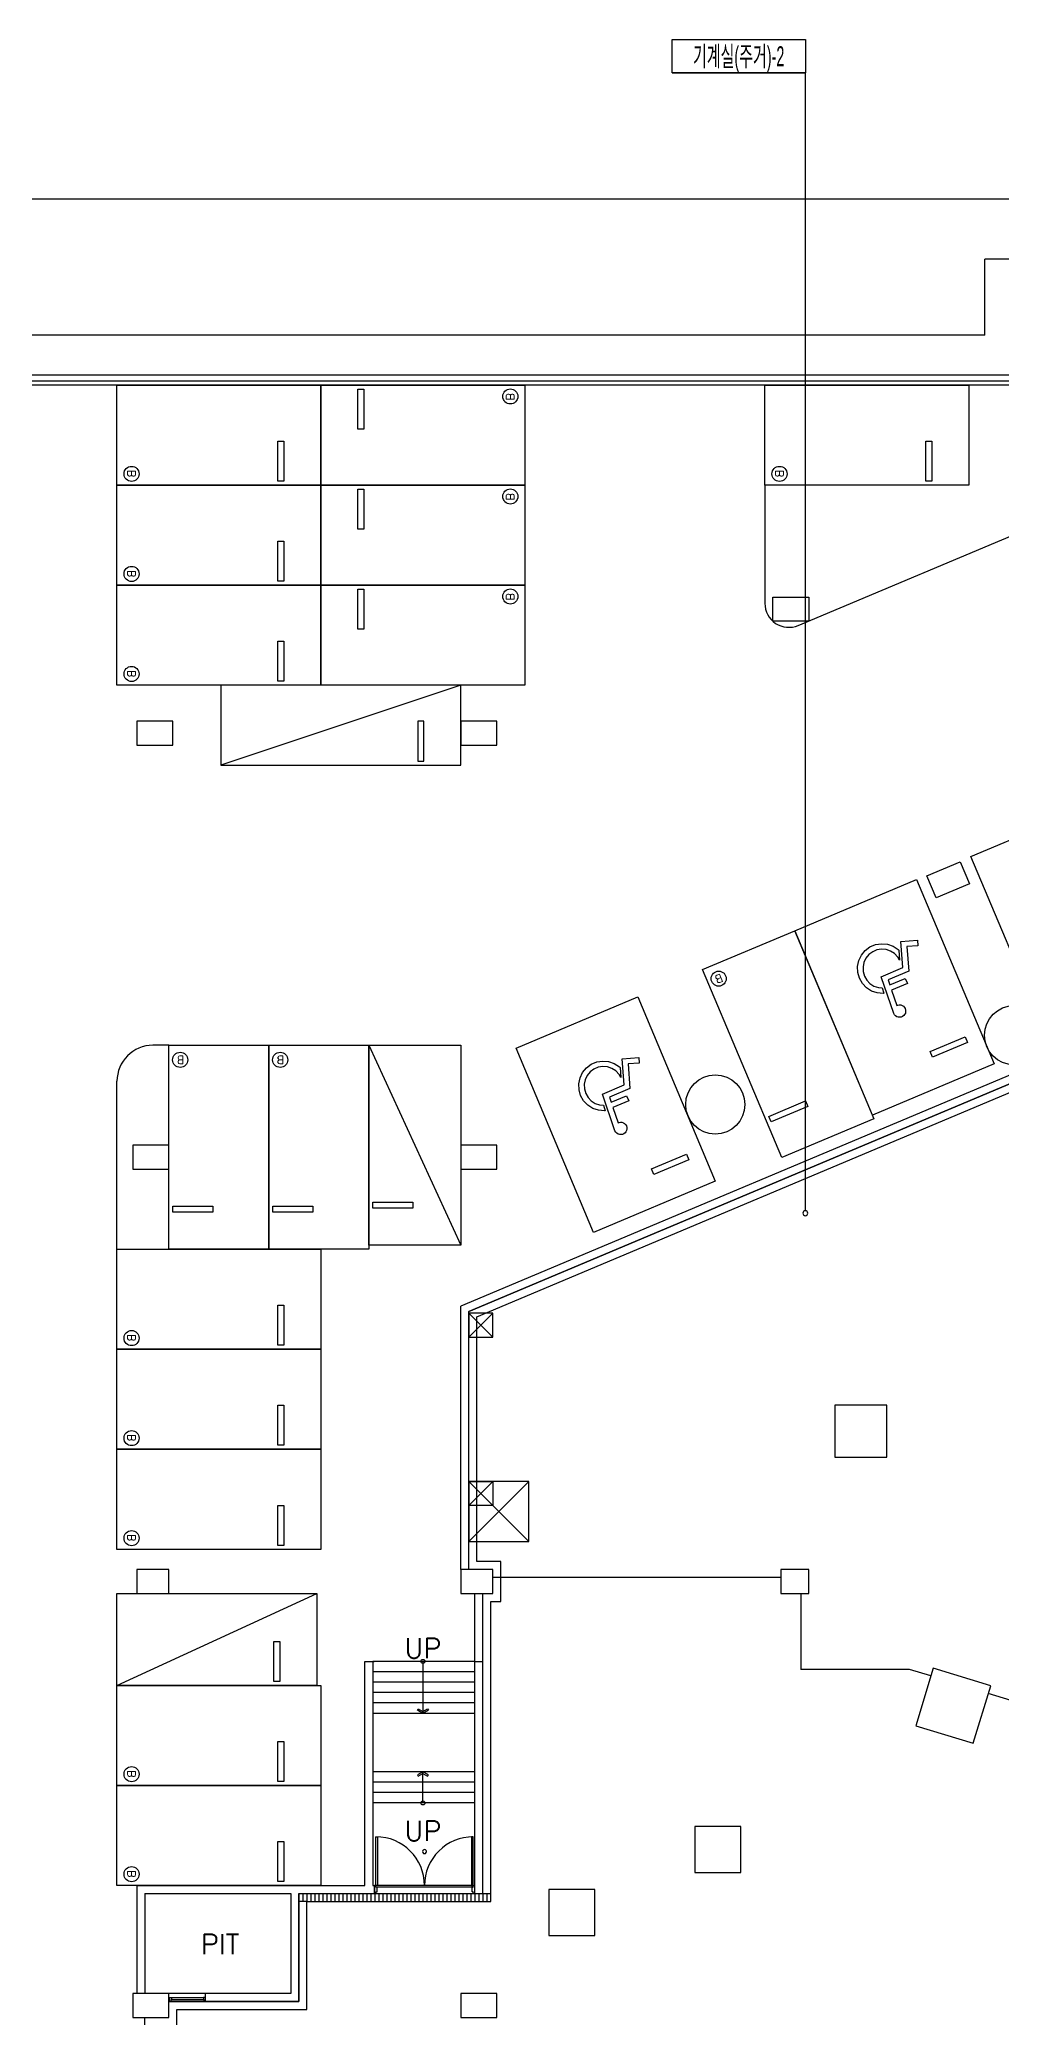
# Model space of a CAD drawing. Header units: millimetres. Extents: x -7614 to 421357, y 87385 to 341757.
# Drawn here: x 305285 to 329335, y 212827 to 262265 of the extents above; entities that cross this region are included whole.
import ezdxf
from ezdxf.enums import TextEntityAlignment as Align

# ---------------------------------------------------------------- set-up
doc = ezdxf.new("R2010")
doc.units = ezdxf.units.MM
doc.header["$LTSCALE"] = 600
doc.header["$MEASUREMENT"] = 0
for name, color, linetype in [('e-plan', 9, 'CONTINUOUS'), ('e-room-box', 7, 'CONTINUOUS'), ('e-text', 6, 'CONTINUOUS')]:
    doc.layers.add(name, color=color, linetype=linetype)
doc.styles.add('kiahn', font='romans.shx', dxfattribs={"bigfont": 'cadhs.shx'})
doc.styles.add('돋움', font='Dotum.ttf')

msp = doc.modelspace()

# ---------------------------------------------------------------- linework, layer by layer
at = {"layer": 'e-plan'}
for p, q in [((319923, 258277), (205278, 258281)), ((415110, 258277), (319923, 258277)), ((345920, 256777), (328920, 256777)), ((328920, 254877), (328920, 256777)), ((328920, 254877), (180670, 254877)), ((329920, 253877), (250970, 253877)), ((329770, 253727), (250970, 253727)), ((336569, 253627), (250970, 253627)), ((307220, 251127), (307220, 253627)), ((307220, 253627), (312320, 253627)), ((312320, 251127), (312320, 253627)), ((312320, 253627), (317420, 253627)), ((312320, 253627), (312320, 251127)), ((317420, 253627), (317420, 251127)), ((323420, 251127), (323420, 253627)), ((323420, 253627), (328520, 253627)), ((328520, 253627), (328520, 251127)), ((313245, 253527), (313395, 253527)), ((313245, 252527), (313245, 253527)), ((313395, 253527), (313395, 252527)), ((311245, 251227), (311245, 252227)), ((311245, 252227), (311395, 252227)), ((311395, 252227), (311395, 251227)), ((313395, 252527), (313245, 252527)), ((327445, 251227), (327445, 252227)), ((327445, 252227), (327595, 252227)), ((327595, 252227), (327595, 251227)), ((311395, 251227), (311245, 251227)), ((324253, 247620), (333566, 251539)), ((327595, 251227), (327445, 251227)), ((307220, 248627), (307220, 251127)), ((307220, 251127), (312320, 251127)), ((312320, 251127), (307220, 251127)), ((317420, 251127), (312320, 251127)), ((312320, 248627), (312320, 251127)), ((312320, 251127), (317420, 251127)), ((312320, 251127), (312320, 248627)), ((313245, 251027), (313395, 251027)), ((313245, 250027), (313245, 251027)), ((313395, 251027), (313395, 250027)), ((317420, 251127), (317420, 248627)), ((323420, 251127), (323420, 248173)), ((328520, 251127), (323420, 251127)), ((311245, 248727), (311245, 249727)), ((311245, 249727), (311395, 249727)), ((311395, 249727), (311395, 248727)), ((313395, 250027), (313245, 250027)), ((311395, 248727), (311245, 248727)), ((307220, 246127), (307220, 248627)), ((307220, 248627), (312320, 248627)), ((312320, 248627), (307220, 248627)), ((317420, 248627), (312320, 248627)), ((312320, 246127), (312320, 248627)), ((312320, 248627), (317420, 248627)), ((312320, 248627), (312320, 246127)), ((313245, 248527), (313395, 248527)), ((313245, 247527), (313245, 248527)), ((313395, 248527), (313395, 247527)), ((317420, 248627), (317420, 246127)), ((311245, 246227), (311245, 247227)), ((311245, 247227), (311395, 247227)), ((311395, 247227), (311395, 246227)), ((313395, 247527), (313245, 247527)), ((311395, 246227), (311245, 246227)), ((312320, 246127), (307220, 246127)), ((315820, 246127), (309820, 244127)), ((315820, 246127), (309820, 246127)), ((309820, 246127), (309820, 244127)), ((317420, 246127), (312320, 246127)), ((315820, 244127), (315820, 246127)), ((314895, 245227), (314745, 245227)), ((314745, 245227), (314745, 244227)), ((314895, 244227), (314895, 245227)), ((314745, 244227), (314895, 244227)), ((309820, 244127), (315820, 244127)), ((328573, 241843), (331615, 243123)), ((330513, 237235), (328573, 241843)), ((324168, 239989), (327209, 241269)), ((327209, 241269), (329149, 236661)), ((321864, 239019), (324168, 239989)), ((326107, 235381), (324168, 239989)), ((324168, 239989), (326146, 235289)), ((325767, 239243), (325832, 239378)), ((325832, 239378), (325927, 239494)), ((325948, 239304), (325898, 239199)), ((325927, 239494), (326047, 239584)), ((326022, 239394), (325948, 239304)), ((326116, 239464), (326022, 239394)), ((326047, 239584), (326185, 239642)), ((326223, 239509), (326116, 239464)), ((326185, 239642), (326334, 239665)), ((326339, 239527), (326223, 239509)), ((326334, 239665), (326483, 239652)), ((326455, 239517), (326339, 239527)), ((326565, 239480), (326455, 239517)), ((326483, 239652), (326625, 239604)), ((326664, 239417), (326565, 239480)), ((326625, 239604), (326752, 239524)), ((326744, 239332), (326664, 239417)), ((326787, 239258), (326744, 239332)), ((326752, 239524), (326768, 239507)), ((326768, 239507), (326787, 239258)), ((326821, 239722), (327234, 239753)), ((326871, 239068), (326821, 239722)), ((327245, 239615), (326969, 239594)), ((326969, 239594), (327016, 238979)), ((327234, 239753), (327245, 239615)), ((335609, 238931), (315820, 230602)), ((323842, 234319), (321864, 239019)), ((325736, 239096), (325767, 239243)), ((325741, 238946), (325736, 239096)), ((325783, 238802), (325741, 238946)), ((325857, 238672), (325783, 238802)), ((325898, 239199), (325874, 239084)), ((325874, 239084), (325878, 238968)), ((325878, 238968), (325910, 238856)), ((325910, 238856), (325968, 238754)), ((326329, 238840), (326871, 239068)), ((326641, 237921), (326329, 238840)), ((327016, 238979), (326501, 238762)), ((326544, 238637), (326931, 238799)), ((326931, 238799), (326984, 238672)), ((335620, 238718), (316020, 230470)), ((316020, 230470), (335620, 238718)), ((316220, 230337), (335631, 238506)), ((317199, 237056), (320241, 238336)), ((320241, 238336), (322180, 233728)), ((325960, 238563), (325857, 238672)), ((326087, 238483), (325960, 238563)), ((325968, 238754), (326048, 238670)), ((326048, 238670), (326147, 238607)), ((326229, 238434), (326087, 238483)), ((326147, 238607), (326257, 238570)), ((326378, 238422), (326229, 238434)), ((326257, 238570), (326350, 238562)), ((326350, 238562), (326397, 238425)), ((326397, 238425), (326378, 238422)), ((326501, 238762), (326544, 238637)), ((326984, 238672), (326589, 238505)), ((326589, 238505), (326719, 238121)), ((326659, 237888), (326641, 237921)), ((326685, 237861), (326659, 237888)), ((326717, 237841), (326685, 237861)), ((326752, 237829), (326717, 237841)), ((326719, 238121), (326742, 238131)), ((326742, 238131), (326779, 238137)), ((326790, 237826), (326752, 237829)), ((326779, 238137), (326816, 238134)), ((326827, 237832), (326790, 237826)), ((326816, 238134), (326852, 238121)), ((326861, 237846), (326827, 237832)), ((326852, 238121), (326883, 238101)), ((326891, 237869), (326861, 237846)), ((326883, 238101), (326909, 238074)), ((326915, 237898), (326891, 237869)), ((326909, 238074), (326928, 238042)), ((326932, 237931), (326915, 237898)), ((326928, 238042), (326938, 238006)), ((326939, 237968), (326932, 237931)), ((326938, 238006), (326939, 237968)), ((327555, 236968), (328430, 237337)), ((328430, 237337), (328489, 237199)), ((308520, 237127), (308120, 237127)), ((308520, 232027), (308520, 237127)), ((308520, 237127), (311020, 237127)), ((311020, 237127), (311020, 232027)), ((311020, 232027), (311020, 237127)), ((311020, 237127), (313520, 237127)), ((313520, 237127), (315820, 232127)), ((313520, 232127), (313520, 237127)), ((313520, 237127), (315820, 237127)), ((313520, 237127), (313520, 232027)), ((315820, 237127), (315820, 232127)), ((319138, 232448), (317199, 237056)), ((319852, 236789), (320265, 236820)), ((320265, 236820), (320276, 236683)), ((327613, 236830), (327555, 236968)), ((328489, 237199), (327613, 236830)), ((318798, 236310), (318863, 236445)), ((318863, 236445), (318958, 236561)), ((318979, 236371), (318929, 236266)), ((318958, 236561), (319078, 236651)), ((319053, 236461), (318979, 236371)), ((319147, 236531), (319053, 236461)), ((319078, 236651), (319217, 236709)), ((319255, 236576), (319147, 236531)), ((319217, 236709), (319365, 236732)), ((319370, 236594), (319255, 236576)), ((319365, 236732), (319514, 236720)), ((319486, 236584), (319370, 236594)), ((319596, 236547), (319486, 236584)), ((319514, 236720), (319656, 236671)), ((319695, 236484), (319596, 236547)), ((319656, 236671), (319783, 236591)), ((319775, 236399), (319695, 236484)), ((319818, 236325), (319775, 236399)), ((319783, 236591), (319799, 236574)), ((319799, 236574), (319818, 236325)), ((319902, 236135), (319852, 236789)), ((320276, 236683), (320000, 236661)), ((320000, 236661), (320047, 236046)), ((329149, 236661), (326107, 235381)), ((307220, 232027), (307220, 236227)), ((318767, 236163), (318798, 236310)), ((318773, 236013), (318767, 236163)), ((318814, 235869), (318773, 236013)), ((318888, 235739), (318814, 235869)), ((318929, 236266), (318905, 236152)), ((318905, 236152), (318909, 236035)), ((318909, 236035), (318941, 235923)), ((318941, 235923), (318999, 235822)), ((318999, 235822), (319079, 235737)), ((319360, 235907), (319902, 236135)), ((319672, 234988), (319360, 235907)), ((320047, 236046), (319533, 235829)), ((319533, 235829), (319575, 235704)), ((319575, 235704), (319962, 235866)), ((319962, 235866), (320015, 235739)), ((318992, 235630), (318888, 235739)), ((319118, 235550), (318992, 235630)), ((319079, 235737), (319178, 235674)), ((319260, 235501), (319118, 235550)), ((319178, 235674), (319288, 235637)), ((319409, 235489), (319260, 235501)), ((319288, 235637), (319382, 235629)), ((319382, 235629), (319428, 235492)), ((319428, 235492), (319409, 235489)), ((320015, 235739), (319620, 235572)), ((319620, 235572), (319750, 235188)), ((323517, 235348), (324439, 235736)), ((323575, 235210), (323517, 235348)), ((324497, 235598), (323575, 235210)), ((324439, 235736), (324497, 235598)), ((319691, 234955), (319672, 234988)), ((319716, 234928), (319691, 234955)), ((319748, 234908), (319716, 234928)), ((319784, 234896), (319748, 234908)), ((319750, 235188), (319773, 235198)), ((319773, 235198), (319810, 235204)), ((319821, 234893), (319784, 234896)), ((319810, 235204), (319847, 235201)), ((319858, 234899), (319821, 234893)), ((319847, 235201), (319883, 235189)), ((319893, 234913), (319858, 234899)), ((319883, 235189), (319914, 235168)), ((319923, 234936), (319893, 234913)), ((319914, 235168), (319940, 235141)), ((319946, 234965), (319923, 234936)), ((319940, 235141), (319959, 235109)), ((319963, 234998), (319946, 234965)), ((319959, 235109), (319969, 235073)), ((319970, 235035), (319963, 234998)), ((319969, 235073), (319970, 235035)), ((326146, 235289), (323842, 234319)), ((320586, 234035), (321462, 234404)), ((321462, 234404), (321520, 234266)), ((320644, 233897), (320586, 234035)), ((321520, 234266), (320644, 233897)), ((322180, 233728), (319138, 232448)), ((308620, 232952), (308620, 233102)), ((308620, 233102), (309620, 233102)), ((309620, 232952), (308620, 232952)), ((309620, 233102), (309620, 232952)), ((311120, 232952), (311120, 233102)), ((311120, 233102), (312120, 233102)), ((312120, 232952), (311120, 232952)), ((312120, 233102), (312120, 232952)), ((313620, 233052), (313620, 233202)), ((313620, 233202), (314620, 233202)), ((314620, 233052), (313620, 233052)), ((314620, 233202), (314620, 233052)), ((307220, 229527), (307220, 232027)), ((307220, 232027), (312320, 232027)), ((311020, 232027), (308520, 232027)), ((313520, 232027), (311020, 232027)), ((312320, 232027), (312320, 229527)), ((315820, 232127), (313520, 232127)), ((311245, 229627), (311245, 230627)), ((311245, 230627), (311395, 230627)), ((311395, 230627), (311395, 229627)), ((315820, 224027), (315820, 230602)), ((316020, 224027), (316020, 230470)), ((316020, 224027), (316020, 230470)), ((316220, 224227), (316220, 230337)), ((307220, 227027), (307220, 229527)), ((307220, 229527), (312320, 229527)), ((312320, 229527), (307220, 229527)), ((311395, 229627), (311245, 229627)), ((312320, 229527), (312320, 227027)), ((311245, 227127), (311245, 228127)), ((311245, 228127), (311395, 228127)), ((311395, 228127), (311395, 227127)), ((307220, 224527), (307220, 227027)), ((307220, 227027), (312320, 227027)), ((312320, 227027), (307220, 227027)), ((311395, 227127), (311245, 227127)), ((312320, 227027), (312320, 224527)), ((317520, 224727), (316020, 226227)), ((316020, 224727), (317520, 226227)), ((316020, 225627), (316620, 226227)), ((316620, 225627), (316020, 226227)), ((316020, 226227), (316620, 226227)), ((316020, 225627), (316020, 226227)), ((317520, 226227), (316020, 226227)), ((316020, 226227), (316020, 224727)), ((316620, 226227), (316620, 225627)), ((317520, 224727), (317520, 226227)), ((311245, 224627), (311245, 225627)), ((311245, 225627), (311395, 225627)), ((311395, 225627), (311395, 224627)), ((316620, 225627), (316020, 225627)), ((312320, 224527), (307220, 224527)), ((311395, 224627), (311245, 224627)), ((316020, 224727), (317520, 224727)), ((316620, 224027), (316020, 224027)), ((316820, 224227), (316220, 224227)), ((316620, 223427), (316620, 224027)), ((316820, 223227), (316820, 224227)), ((323820, 223827), (316620, 223827)), ((307220, 221127), (312220, 223427)), ((307220, 221127), (307220, 223427)), ((307220, 223427), (312220, 223427)), ((312220, 223427), (312220, 221127)), ((316170, 215927), (316170, 223427)), ((316370, 215927), (316370, 223427)), ((316370, 215927), (316370, 223427)), ((316370, 223427), (316620, 223427)), ((316570, 215727), (316570, 223227)), ((316570, 223227), (316820, 223227)), ((324320, 223427), (324320, 221527)), ((311145, 221227), (311145, 222227)), ((311145, 222227), (311295, 222227)), ((311295, 222227), (311295, 221227)), ((313420, 221727), (313650, 221727)), ((313420, 216127), (313420, 221727)), ((316170, 221727), (313620, 221727)), ((313620, 221727), (313620, 216127)), ((314870, 221727), (314870, 220427)), ((316170, 221727), (316370, 221727)), ((327036, 221527), (324320, 221527)), ((327573, 221362), (327036, 221527)), ((307220, 218627), (307220, 221127)), ((307220, 221127), (312320, 221127)), ((312220, 221127), (307220, 221127)), ((311295, 221227), (311145, 221227)), ((312320, 221127), (312320, 218627)), ((316170, 221467), (313620, 221467)), ((316170, 221207), (313620, 221207)), ((316170, 220947), (313620, 220947)), ((316170, 220687), (313620, 220687)), ((314731, 220504), (314754, 220538)), ((314870, 220427), (314731, 220504)), ((314754, 220538), (314870, 220471)), ((314870, 220471), (314987, 220538)), ((315006, 220504), (314870, 220427)), ((314987, 220538), (315006, 220504)), ((329771, 220690), (329007, 220924)), ((316170, 220427), (313620, 220427)), ((311245, 218727), (311245, 219727)), ((311245, 219727), (311395, 219727)), ((311395, 219727), (311395, 218727)), ((307220, 216127), (307220, 218627)), ((307220, 218627), (312320, 218627)), ((312320, 218627), (307220, 218627)), ((311395, 218727), (311245, 218727)), ((312320, 218627), (312320, 216127)), ((316170, 218967), (313620, 218967)), ((316170, 218707), (313620, 218707)), ((314870, 218967), (314731, 218889)), ((314731, 218889), (314754, 218856)), ((314754, 218856), (314870, 218922)), ((314870, 218187), (314870, 218967)), ((315006, 218889), (314870, 218967)), ((314870, 218922), (314987, 218856)), ((314987, 218856), (315006, 218889)), ((316170, 218447), (313620, 218447)), ((316170, 218187), (313620, 218187)), ((311245, 216227), (311245, 217227)), ((311245, 217227), (311395, 217227)), ((311395, 217227), (311395, 216227)), ((313695, 216127), (313695, 217342)), ((313695, 217342), (313735, 217342)), ((313735, 217342), (313735, 216127)), ((316126, 217342), (316086, 217342)), ((316086, 217342), (316086, 216127)), ((316126, 216127), (316126, 217342)), ((312320, 216127), (307220, 216127)), ((307720, 216127), (307720, 213427)), ((307720, 216127), (313420, 216127)), ((311395, 216227), (311245, 216227)), ((313620, 216127), (313650, 216127)), ((313650, 216127), (313650, 215927)), ((313695, 216127), (313660, 216127)), ((313660, 216127), (313660, 215927)), ((316126, 216127), (313695, 216127)), ((313695, 216087), (313695, 216127)), ((313735, 216127), (313695, 216127)), ((316126, 216087), (313695, 216087)), ((313723, 216087), (313695, 216087)), ((313723, 215967), (313723, 216087)), ((316086, 216127), (316126, 216127)), ((316098, 215967), (316098, 216087)), ((316098, 216087), (316126, 216087)), ((316126, 216087), (316126, 216127)), ((316126, 216127), (316160, 216127)), ((316160, 216127), (316160, 215927)), ((307920, 215927), (307920, 213427)), ((307920, 215927), (311570, 215927)), ((311570, 215927), (311570, 213427)), ((311770, 215927), (311770, 213227)), ((311770, 215927), (313650, 215927)), ((311770, 213227), (311770, 215927)), ((311770, 215927), (316370, 215927)), ((311970, 215727), (311770, 215727)), ((311870, 215927), (311870, 215727)), ((311970, 215927), (311970, 215727)), ((311970, 213027), (311970, 215727)), ((311970, 215727), (316570, 215727)), ((312070, 215927), (312070, 215727)), ((312170, 215927), (312170, 215727)), ((312270, 215927), (312270, 215727)), ((312370, 215927), (312370, 215727)), ((312470, 215927), (312470, 215727)), ((312570, 215927), (312570, 215727)), ((312670, 215927), (312670, 215727)), ((312770, 215927), (312770, 215727)), ((312870, 215927), (312870, 215727)), ((312970, 215927), (312970, 215727)), ((313070, 215927), (313070, 215727)), ((313170, 215927), (313170, 215727)), ((313270, 215927), (313270, 215727)), ((313370, 215927), (313370, 215727)), ((313470, 215927), (313470, 215727)), ((313570, 215927), (313570, 215727)), ((313660, 215927), (313695, 215927)), ((313670, 215927), (313670, 215727)), ((313695, 215927), (313695, 215967)), ((313695, 215967), (313723, 215967)), ((313770, 215927), (313770, 215727)), ((313870, 215927), (313870, 215727)), ((313970, 215927), (313970, 215727)), ((314070, 215927), (314070, 215727)), ((314170, 215927), (314170, 215727)), ((314270, 215927), (314270, 215727)), ((314370, 215927), (314370, 215727)), ((314470, 215927), (314470, 215727)), ((314570, 215927), (314570, 215727)), ((314670, 215927), (314670, 215727)), ((314770, 215927), (314770, 215727)), ((314870, 215927), (314870, 215727)), ((314970, 215927), (314970, 215727)), ((315070, 215927), (315070, 215727)), ((315170, 215927), (315170, 215727)), ((315270, 215927), (315270, 215727)), ((315370, 215927), (315370, 215727)), ((315470, 215927), (315470, 215727)), ((315570, 215927), (315570, 215727)), ((315670, 215927), (315670, 215727)), ((315770, 215927), (315770, 215727)), ((315870, 215927), (315870, 215727)), ((315970, 215927), (315970, 215727)), ((316070, 215927), (316070, 215727)), ((316126, 215967), (316098, 215967)), ((316126, 215927), (316126, 215967)), ((316160, 215927), (316126, 215927)), ((316170, 215927), (316170, 215727)), ((316270, 215927), (316270, 215727)), ((316370, 215927), (316370, 215727)), ((316370, 215927), (316570, 215927)), ((316470, 215927), (316470, 215727)), ((311570, 213427), (307920, 213427)), ((308520, 213227), (308520, 213427)), ((309440, 213427), (308520, 213427)), ((309440, 213427), (308520, 213427)), ((311770, 213227), (308520, 213227)), ((308520, 212827), (308520, 213227)), ((308520, 213227), (311770, 213227)), ((308530, 213227), (308530, 213327)), ((308530, 213327), (308565, 213327)), ((308565, 213227), (308530, 213227)), ((308565, 213327), (308580, 213327)), ((308580, 213277), (308565, 213277)), ((308565, 213277), (308565, 213227)), ((308565, 213227), (309395, 213227)), ((308580, 213327), (309380, 213327)), ((308580, 213327), (308580, 213277)), ((308580, 213277), (309380, 213277)), ((308720, 213227), (308720, 213227)), ((309395, 213327), (309380, 213327)), ((309380, 213327), (309380, 213277)), ((309380, 213277), (309395, 213277)), ((309430, 213327), (309395, 213327)), ((309395, 213277), (309395, 213227)), ((309395, 213227), (309430, 213227)), ((309430, 213227), (309430, 213427)), ((309430, 213227), (309430, 213327)), ((309440, 213427), (309440, 213427)), ((307920, 202827), (307920, 212827)), ((307920, 212827), (308520, 212827)), ((308720, 212627), (308720, 213027)), ((308720, 213027), (311970, 213027))]:
    msp.add_line(p, q, dxfattribs=at)
at = {"layer": 'e-plan', "ltscale": 0.5}
for p, q in [((323620, 248327), (324520, 248327)), ((323620, 247727), (323620, 248327)), ((324520, 248327), (324520, 247727)), ((324520, 247727), (323620, 247727)), ((308620, 245227), (307720, 245227)), ((307720, 245227), (307720, 244627)), ((308620, 244627), (308620, 245227)), ((316720, 245227), (315820, 245227)), ((315820, 245227), (315820, 244627)), ((316720, 244627), (316720, 245227)), ((307720, 244627), (308620, 244627)), ((315820, 244627), (316720, 244627)), ((327470, 241364), (328300, 241713)), ((327703, 240811), (327470, 241364)), ((328300, 241713), (328533, 241160)), ((328533, 241160), (327703, 240811)), ((308520, 234627), (307620, 234627)), ((307620, 234627), (307620, 234027)), ((308520, 234027), (308520, 234627)), ((316720, 234627), (315820, 234627)), ((315820, 234627), (315820, 234027)), ((316720, 234027), (316720, 234627)), ((307620, 234027), (308520, 234027)), ((315820, 234027), (316720, 234027)), ((316020, 229827), (316620, 230427)), ((316620, 229827), (316020, 230427)), ((316620, 230427), (316020, 230427)), ((316020, 230427), (316020, 229827)), ((316620, 229827), (316620, 230427)), ((316020, 229827), (316620, 229827)), ((326470, 228127), (325170, 228127)), ((325170, 228127), (325170, 226827)), ((326470, 226827), (326470, 228127)), ((325170, 226827), (326470, 226827)), ((308520, 224027), (307720, 224027)), ((307720, 224027), (307720, 223427)), ((308520, 223427), (308520, 224027)), ((316620, 224027), (315820, 224027)), ((315820, 224027), (315820, 223427)), ((316620, 223427), (316620, 224027)), ((324520, 224027), (323820, 224027)), ((323820, 224027), (323820, 223427)), ((324520, 223427), (324520, 224027)), ((307720, 223427), (308520, 223427)), ((315820, 223427), (316620, 223427)), ((323820, 223427), (324520, 223427)), ((327631, 221554), (327193, 220119)), ((329066, 221115), (327631, 221554)), ((328627, 219681), (329066, 221115)), ((327193, 220119), (328627, 219681)), ((322820, 217602), (321670, 217602)), ((321670, 217602), (321670, 216452)), ((322820, 216452), (322820, 217602)), ((321670, 216452), (322820, 216452)), ((319170, 216027), (318020, 216027)), ((318020, 216027), (318020, 214877)), ((319170, 214877), (319170, 216027)), ((318020, 214877), (319170, 214877)), ((308520, 213427), (307620, 213427)), ((307620, 213427), (307620, 212827)), ((308520, 212827), (308520, 213427)), ((316720, 213427), (315820, 213427)), ((315820, 213427), (315820, 212827)), ((316720, 212827), (316720, 213427)), ((307620, 212827), (308520, 212827)), ((315820, 212827), (316720, 212827))]:
    msp.add_line(p, q, dxfattribs=at)
at = {"layer": 'e-plan'}
for centre, radius in [((317055, 253345), 189), ((307586, 251408), 189), ((323786, 251408), 189), ((317055, 250845), 189), ((307586, 248908), 189), ((317055, 248345), 189), ((307586, 246408), 189), ((322265, 238792), 189), ((308802, 236762), 189), ((311302, 236762), 189), ((307586, 229808), 189), ((307586, 227308), 189), ((307586, 224808), 189), ((314870, 221727), 50), ((307586, 218908), 189), ((314870, 218187), 50), ((307586, 216408), 189)]:
    msp.add_circle(centre, radius, dxfattribs=at)
at = {"layer": 'e-plan', "ltscale": 0.5}
for centre in [(329650, 237377), (322180, 235647)]:
    msp.add_circle(centre, 740, dxfattribs=at)
at = {"layer": 'e-plan'}
for centre, radius, start, end in [((324020, 248173), 600, 180, 292.8243), ((308120, 236227), 900, 90, 180), ((313695, 216127), 1215, 359.9995, 89.9995), ((316126, 216127), 1215, 89.9995, 179.9995), ((314910, 216972), 50, 149.9995, 329.9995), ((314910, 216972), 50, 329.9995, 149.9995)]:
    msp.add_arc(centre, radius, start, end, dxfattribs=at)
at = {"layer": 'e-room-box'}
for p, q in [((321099, 262265), (324432, 262265)), ((321099, 261432), (321099, 262265)), ((324432, 262265), (324432, 261432)), ((321099, 261432), (324432, 261432)), ((324432, 261432), (321099, 261432)), ((324432, 232992), (324432, 261432))]:
    msp.add_line(p, q, dxfattribs=at)
for start, end in [(90, 270), (270, 90)]:
    msp.add_arc((324432, 232930), 62.5, start, end, dxfattribs=at)

# ---------------------------------------------------------------- texts
at = {"layer": 'e-plan', "style": 'kiahn', "text_generation_flag": 4}
for rotation, p in [(90, (316954, 253246)), (270, (307687, 251507)), (270, (323887, 251507)), (90, (316954, 250746)), (270, (307687, 249007)), (90, (316954, 248246)), (270, (307687, 246507)), (202.8243, (322395, 238737)), (180, (308901, 236660)), (180, (311401, 236660)), (270, (307687, 229907)), (270, (307687, 227407)), (270, (307687, 224907)), (270, (307687, 219007)), (270, (307687, 216507))]:
    msp.add_text('B', height=200, rotation=rotation, dxfattribs=at).set_placement(p)
at = {"layer": 'e-plan', "style": 'kiahn'}
for p in [(314870, 221806), (314870, 217240)]:
    msp.add_text('UP', height=500, dxfattribs=at).set_placement(p, align=Align.CENTER)
msp.add_text('PIT', height=500, dxfattribs=at).set_placement((309801, 214658), align=Align.MIDDLE)
at = {"layer": 'e-text', "style": '돋움', "width": 0.55}
msp.add_text('기계실(주거)-2', height=500, dxfattribs=at).set_placement((322765, 261848), align=Align.MIDDLE_CENTER)

doc.saveas('drawing.dxf')
